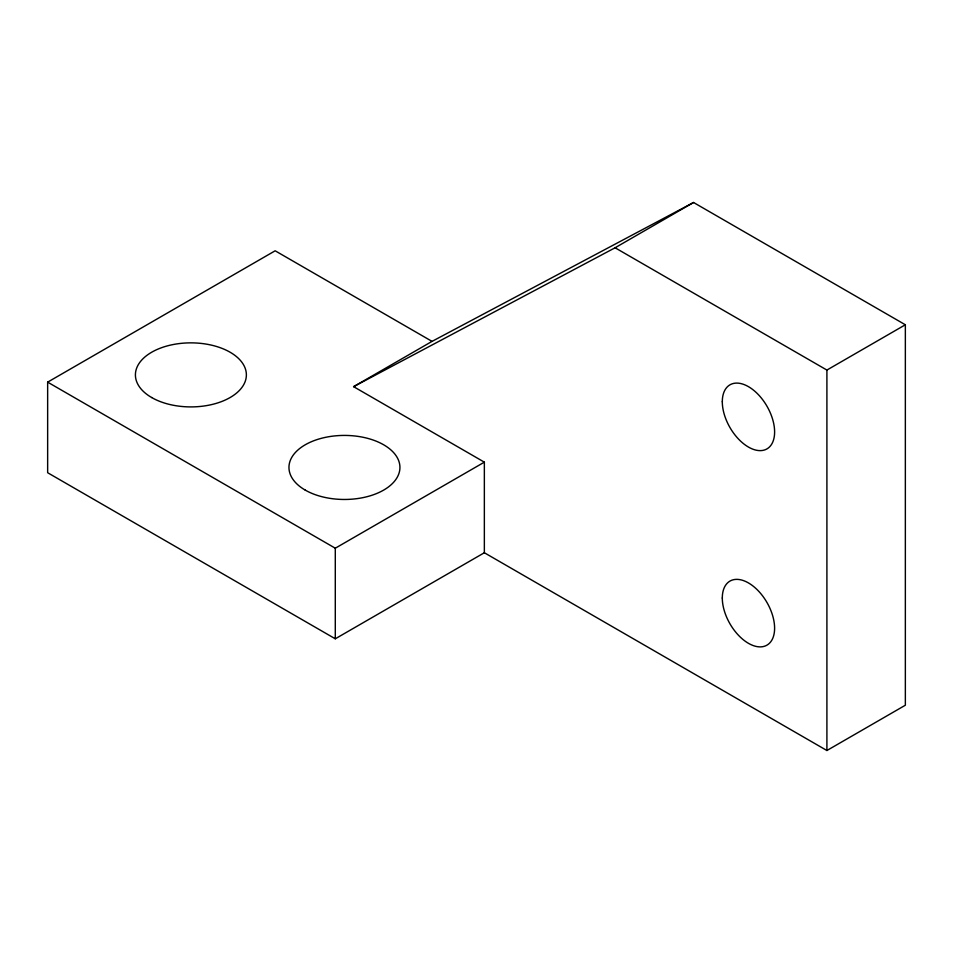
<?xml version="1.0" encoding="UTF-8"?>
<svg xmlns="http://www.w3.org/2000/svg" width="953" height="953" viewBox="0 0 953 953"><rect width="100%" height="100%" fill="white"/><g stroke="black" fill="none" stroke-linecap="round" stroke-linejoin="round"><path stroke-width="1.43" d="M47.65 382.141L275.155 250.794L432.043 341.377L693.546 202.489L905.35 324.77L905.35 705.22L826.906 750.511L484.35 552.74L335.289 638.796L47.65 472.724L47.65 382.141L335.289 548.213L484.35 462.157L484.35 552.74M484.35 462.157L353.599 386.668L432.043 341.377M353.599 386.668L615.09 247.78L693.546 202.489M615.09 247.78L826.906 370.062L905.35 324.77M826.906 370.062L826.906 750.511M335.289 548.213L335.289 638.796M722.303 598.031A36.976 21.347 60 0 0 761.53 646.825A36.976 21.347 60 0 0 761.53 594.529A36.976 21.347 60 0 0 722.303 598.031M722.303 401.773A36.976 21.347 60 0 0 761.53 450.566A36.976 21.347 60 0 0 761.53 398.259A36.976 21.347 60 0 0 722.303 401.773M305.222 490.092A55.477 32.021 0 0 0 398.032 475.738A55.477 32.021 0 0 0 330.083 436.51A55.477 32.021 0 0 0 305.222 490.092M151.67 397.532A55.477 32.021 0 0 0 244.48 383.177A55.477 32.021 0 0 0 176.543 343.95A55.477 32.021 0 0 0 151.67 397.532"/></g></svg>
